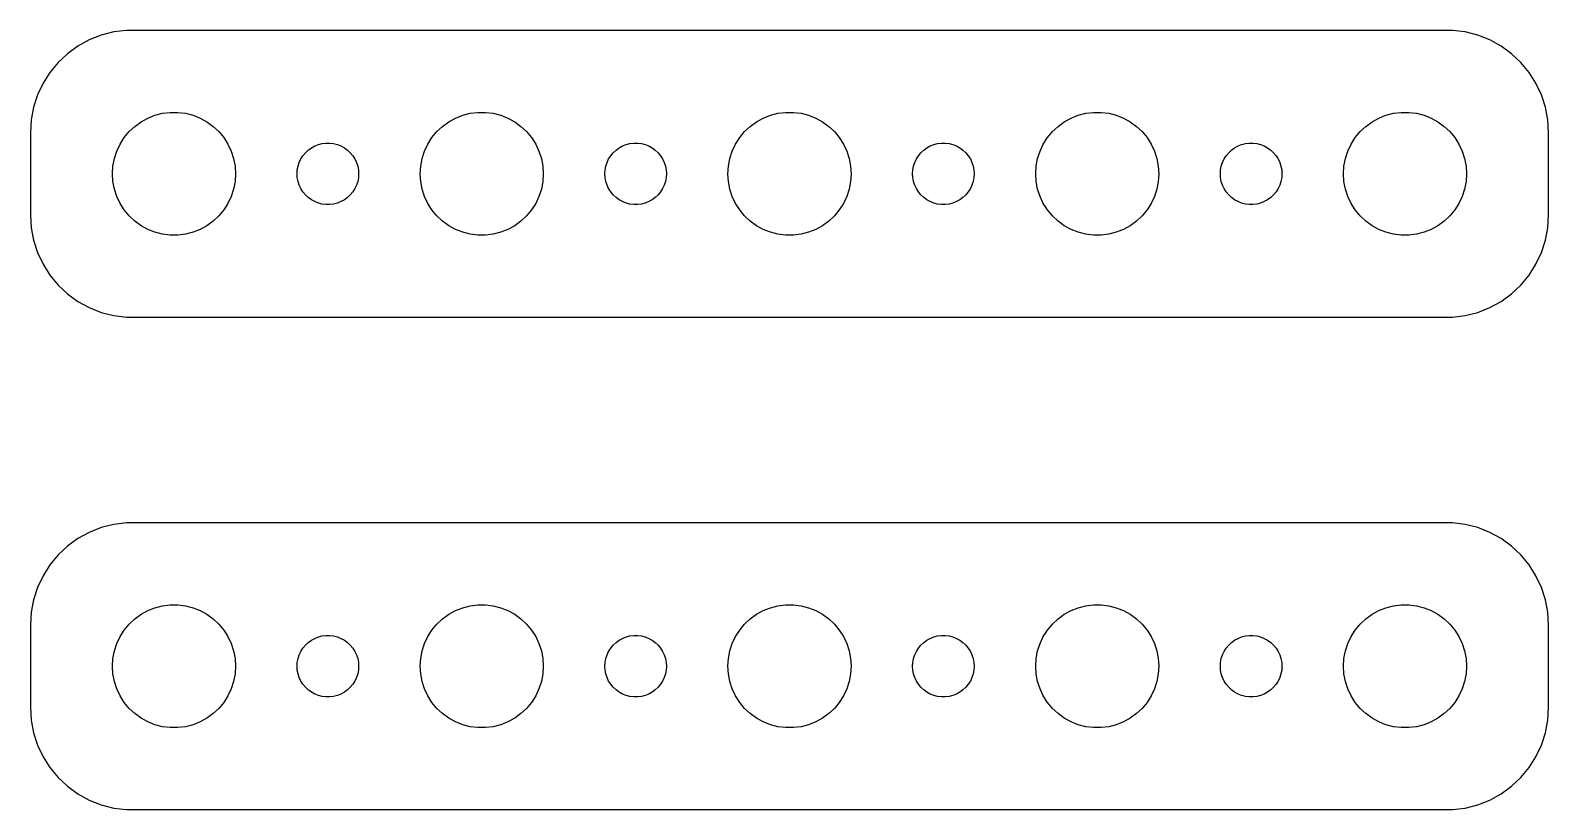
# Model space of a CAD drawing. Header units: metres. Extents: x -37 to 37, y 113 to 223.
# Drawn here: x -37 to 37, y 113 to 151 of the extents above; entities that cross this region are included whole.
import ezdxf

# ---------------------------------------------------------------- set-up
doc = ezdxf.new("R2010")
doc.units = ezdxf.units.M

msp = doc.modelspace()

# ---------------------------------------------------------------- linework, layer by layer
for p, q in [((-32.3139, 150.99), (-32.9369, 150.911)), ((32.3139, 150.99), (-32.3139, 150.99)), ((32.9369, 150.911), (32.3139, 150.99)), ((-34.6791, 150.222), (-35.1871, 149.853)), ((-34.1289, 150.524), (-34.6791, 150.222)), ((-33.5451, 150.755), (-34.1289, 150.524)), ((-32.9369, 150.911), (-33.5451, 150.755)), ((33.5451, 150.755), (32.9369, 150.911)), ((34.1289, 150.524), (33.5451, 150.755)), ((34.6791, 150.222), (34.1289, 150.524)), ((35.1871, 149.853), (34.6791, 150.222)), ((-35.1871, 149.853), (-35.6448, 149.423)), ((35.6448, 149.423), (35.1871, 149.853)), ((-36.0451, 148.939), (-36.3815, 148.409)), ((-35.6448, 149.423), (-36.0451, 148.939)), ((36.0451, 148.939), (35.6448, 149.423)), ((36.3815, 148.409), (36.0451, 148.939)), ((-36.3815, 148.409), (-36.6489, 147.841)), ((36.6489, 147.841), (36.3815, 148.409)), ((-36.6489, 147.841), (-36.8429, 147.243)), ((36.8429, 147.243), (36.6489, 147.841)), ((-36.9606, 146.627), (-37, 146)), ((-36.8429, 147.243), (-36.9606, 146.627)), ((-31.9123, 146.312), (-31.6075, 146.533)), ((-31.6075, 146.533), (-31.2773, 146.714)), ((-31.2773, 146.714), (-30.927, 146.853)), ((-30.927, 146.853), (-30.5621, 146.947)), ((-30.5621, 146.947), (-30.1884, 146.994)), ((-30.1884, 146.994), (-29.8116, 146.994)), ((-29.8116, 146.994), (-29.4379, 146.947)), ((-29.4379, 146.947), (-29.0729, 146.853)), ((-29.0729, 146.853), (-28.7227, 146.714)), ((-28.7227, 146.714), (-28.3925, 146.533)), ((-28.3925, 146.533), (-28.0877, 146.312)), ((-16.9123, 146.312), (-16.6075, 146.533)), ((-16.6075, 146.533), (-16.2773, 146.714)), ((-16.2773, 146.714), (-15.927, 146.853)), ((-15.927, 146.853), (-15.5621, 146.947)), ((-15.5621, 146.947), (-15.1884, 146.994)), ((-15.1884, 146.994), (-14.8116, 146.994)), ((-14.8116, 146.994), (-14.4379, 146.947)), ((-14.4379, 146.947), (-14.0729, 146.853)), ((-14.0729, 146.853), (-13.7227, 146.714)), ((-13.7227, 146.714), (-13.3925, 146.533)), ((-13.3925, 146.533), (-13.0877, 146.312)), ((-1.91226, 146.312), (-1.60747, 146.533)), ((-1.60747, 146.533), (-1.27733, 146.714)), ((-1.27733, 146.714), (-0.92705, 146.853)), ((-0.92705, 146.853), (-0.56213, 146.947)), ((-0.56213, 146.947), (-0.18837, 146.994)), ((-0.18837, 146.994), (0.18837, 146.994)), ((0.18837, 146.994), (0.56213, 146.947)), ((0.56213, 146.947), (0.92705, 146.853)), ((0.92705, 146.853), (1.27733, 146.714)), ((1.27733, 146.714), (1.60747, 146.533)), ((1.60747, 146.533), (1.91226, 146.312)), ((13.0877, 146.312), (13.3925, 146.533)), ((13.3925, 146.533), (13.7227, 146.714)), ((13.7227, 146.714), (14.0729, 146.853)), ((14.0729, 146.853), (14.4379, 146.947)), ((14.4379, 146.947), (14.8116, 146.994)), ((14.8116, 146.994), (15.1884, 146.994)), ((15.1884, 146.994), (15.5621, 146.947)), ((15.5621, 146.947), (15.927, 146.853)), ((15.927, 146.853), (16.2773, 146.714)), ((16.2773, 146.714), (16.6075, 146.533)), ((16.6075, 146.533), (16.9123, 146.312)), ((28.0877, 146.312), (28.3925, 146.533)), ((28.3925, 146.533), (28.7227, 146.714)), ((28.7227, 146.714), (29.0729, 146.853)), ((29.0729, 146.853), (29.4379, 146.947)), ((29.4379, 146.947), (29.8116, 146.994)), ((29.8116, 146.994), (30.1884, 146.994)), ((30.1884, 146.994), (30.5621, 146.947)), ((30.5621, 146.947), (30.927, 146.853)), ((30.927, 146.853), (31.2773, 146.714)), ((31.2773, 146.714), (31.6075, 146.533)), ((31.6075, 146.533), (31.9123, 146.312)), ((36.9606, 146.627), (36.8429, 147.243)), ((37, 146), (36.9606, 146.627)), ((-37, 146), (-37, 142)), ((-32.427, 145.763), (-32.1869, 146.054)), ((-32.1869, 146.054), (-31.9123, 146.312)), ((-28.0877, 146.312), (-27.8131, 146.054)), ((-27.8131, 146.054), (-27.5729, 145.763)), ((-17.427, 145.763), (-17.1869, 146.054)), ((-17.1869, 146.054), (-16.9123, 146.312)), ((-13.0877, 146.312), (-12.8131, 146.054)), ((-12.8131, 146.054), (-12.5729, 145.763)), ((-2.42705, 145.763), (-2.1869, 146.054)), ((-2.1869, 146.054), (-1.91226, 146.312)), ((1.91226, 146.312), (2.1869, 146.054)), ((2.1869, 146.054), (2.42705, 145.763)), ((12.5729, 145.763), (12.8131, 146.054)), ((12.8131, 146.054), (13.0877, 146.312)), ((16.9123, 146.312), (17.1869, 146.054)), ((17.1869, 146.054), (17.427, 145.763)), ((27.5729, 145.763), (27.8131, 146.054)), ((27.8131, 146.054), (28.0877, 146.312)), ((31.9123, 146.312), (32.1869, 146.054)), ((32.1869, 146.054), (32.427, 145.763)), ((37, 142), (37, 146)), ((-32.9057, 144.746), (-32.7893, 145.104)), ((-32.7893, 145.104), (-32.6289, 145.445)), ((-32.6289, 145.445), (-32.427, 145.763)), ((-27.5729, 145.763), (-27.3711, 145.445)), ((-27.3711, 145.445), (-27.2107, 145.104)), ((-27.2107, 145.104), (-27.0942, 144.746)), ((-23.5934, 145.027), (-23.4561, 145.156)), ((-23.4561, 145.156), (-23.3037, 145.266)), ((-23.3037, 145.266), (-23.1387, 145.357)), ((-23.1387, 145.357), (-22.9635, 145.427)), ((-22.9635, 145.427), (-22.7811, 145.473)), ((-22.7811, 145.473), (-22.5942, 145.497)), ((-22.5942, 145.497), (-22.4058, 145.497)), ((-22.4058, 145.497), (-22.2189, 145.473)), ((-22.2189, 145.473), (-22.0365, 145.427)), ((-22.0365, 145.427), (-21.8613, 145.357)), ((-21.8613, 145.357), (-21.6963, 145.266)), ((-21.6963, 145.266), (-21.5439, 145.156)), ((-21.5439, 145.156), (-21.4065, 145.027)), ((-17.9057, 144.746), (-17.7893, 145.104)), ((-17.7893, 145.104), (-17.6289, 145.445)), ((-17.6289, 145.445), (-17.427, 145.763)), ((-12.5729, 145.763), (-12.3711, 145.445)), ((-12.3711, 145.445), (-12.2107, 145.104)), ((-12.2107, 145.104), (-12.0942, 144.746)), ((-8.59344, 145.027), (-8.45613, 145.156)), ((-8.45613, 145.156), (-8.30373, 145.266)), ((-8.30373, 145.266), (-8.13866, 145.357)), ((-8.13866, 145.357), (-7.96352, 145.427)), ((-7.96352, 145.427), (-7.78107, 145.473)), ((-7.78107, 145.473), (-7.59418, 145.497)), ((-7.59418, 145.497), (-7.40581, 145.497)), ((-7.40581, 145.497), (-7.21892, 145.473)), ((-7.21892, 145.473), (-7.03647, 145.427)), ((-7.03647, 145.427), (-6.86133, 145.357)), ((-6.86133, 145.357), (-6.69626, 145.266)), ((-6.69626, 145.266), (-6.54385, 145.156)), ((-6.54385, 145.156), (-6.40654, 145.027)), ((-2.90575, 144.746), (-2.78932, 145.104)), ((-2.78932, 145.104), (-2.62891, 145.445)), ((-2.62891, 145.445), (-2.42705, 145.763)), ((2.42705, 145.763), (2.62891, 145.445)), ((2.62891, 145.445), (2.78932, 145.104)), ((2.78932, 145.104), (2.90575, 144.746)), ((6.40654, 145.027), (6.54385, 145.156)), ((6.54385, 145.156), (6.69626, 145.266)), ((6.69626, 145.266), (6.86133, 145.357)), ((6.86133, 145.357), (7.03647, 145.427)), ((7.03647, 145.427), (7.21892, 145.473)), ((7.21892, 145.473), (7.40581, 145.497)), ((7.40581, 145.497), (7.59418, 145.497)), ((7.59418, 145.497), (7.78107, 145.473)), ((7.78107, 145.473), (7.96352, 145.427)), ((7.96352, 145.427), (8.13866, 145.357)), ((8.13866, 145.357), (8.30373, 145.266)), ((8.30373, 145.266), (8.45613, 145.156)), ((8.45613, 145.156), (8.59344, 145.027)), ((12.0942, 144.746), (12.2107, 145.104)), ((12.2107, 145.104), (12.3711, 145.445)), ((12.3711, 145.445), (12.5729, 145.763)), ((17.427, 145.763), (17.6289, 145.445)), ((17.6289, 145.445), (17.7893, 145.104)), ((17.7893, 145.104), (17.9057, 144.746)), ((21.4065, 145.027), (21.5439, 145.156)), ((21.5439, 145.156), (21.6963, 145.266)), ((21.6963, 145.266), (21.8613, 145.357)), ((21.8613, 145.357), (22.0365, 145.427)), ((22.0365, 145.427), (22.2189, 145.473)), ((22.2189, 145.473), (22.4058, 145.497)), ((22.4058, 145.497), (22.5942, 145.497)), ((22.5942, 145.497), (22.7811, 145.473)), ((22.7811, 145.473), (22.9635, 145.427)), ((22.9635, 145.427), (23.1387, 145.357)), ((23.1387, 145.357), (23.3037, 145.266)), ((23.3037, 145.266), (23.4561, 145.156)), ((23.4561, 145.156), (23.5934, 145.027)), ((27.0942, 144.746), (27.2107, 145.104)), ((27.2107, 145.104), (27.3711, 145.445)), ((27.3711, 145.445), (27.5729, 145.763)), ((32.427, 145.763), (32.6289, 145.445)), ((32.6289, 145.445), (32.7893, 145.104)), ((32.7893, 145.104), (32.9057, 144.746)), ((-33, 144), (-32.9763, 144.376)), ((-32.9763, 144.376), (-32.9057, 144.746)), ((-27.0942, 144.746), (-27.0237, 144.376)), ((-27.0237, 144.376), (-27, 144)), ((-23.9882, 144.188), (-23.9529, 144.373)), ((-23.9529, 144.373), (-23.8947, 144.552)), ((-23.8947, 144.552), (-23.8145, 144.723)), ((-23.8145, 144.723), (-23.7135, 144.882)), ((-23.7135, 144.882), (-23.5934, 145.027)), ((-21.4065, 145.027), (-21.2865, 144.882)), ((-21.2865, 144.882), (-21.1855, 144.723)), ((-21.1855, 144.723), (-21.1053, 144.552)), ((-21.1053, 144.552), (-21.0471, 144.373)), ((-21.0471, 144.373), (-21.0118, 144.188)), ((-18, 144), (-17.9763, 144.376)), ((-17.9763, 144.376), (-17.9057, 144.746)), ((-12.0942, 144.746), (-12.0237, 144.376)), ((-12.0237, 144.376), (-12, 144)), ((-8.98816, 144.188), (-8.95287, 144.373)), ((-8.95287, 144.373), (-8.89465, 144.552)), ((-8.89465, 144.552), (-8.81445, 144.723)), ((-8.81445, 144.723), (-8.71352, 144.882)), ((-8.71352, 144.882), (-8.59344, 145.027)), ((-6.40654, 145.027), (-6.28647, 144.882)), ((-6.28647, 144.882), (-6.18553, 144.723)), ((-6.18553, 144.723), (-6.10533, 144.552)), ((-6.10533, 144.552), (-6.04712, 144.373)), ((-6.04712, 144.373), (-6.01183, 144.188)), ((-3, 144), (-2.97633, 144.376)), ((-2.97633, 144.376), (-2.90575, 144.746)), ((2.90575, 144.746), (2.97633, 144.376)), ((2.97633, 144.376), (3, 144)), ((6.01183, 144.188), (6.04712, 144.373)), ((6.04712, 144.373), (6.10533, 144.552)), ((6.10533, 144.552), (6.18553, 144.723)), ((6.18553, 144.723), (6.28647, 144.882)), ((6.28647, 144.882), (6.40654, 145.027)), ((8.59344, 145.027), (8.71352, 144.882)), ((8.71352, 144.882), (8.81445, 144.723)), ((8.81445, 144.723), (8.89465, 144.552)), ((8.89465, 144.552), (8.95287, 144.373)), ((8.95287, 144.373), (8.98816, 144.188)), ((12, 144), (12.0237, 144.376)), ((12.0237, 144.376), (12.0942, 144.746)), ((17.9057, 144.746), (17.9763, 144.376)), ((17.9763, 144.376), (18, 144)), ((21.0118, 144.188), (21.0471, 144.373)), ((21.0471, 144.373), (21.1053, 144.552)), ((21.1053, 144.552), (21.1855, 144.723)), ((21.1855, 144.723), (21.2865, 144.882)), ((21.2865, 144.882), (21.4065, 145.027)), ((23.5934, 145.027), (23.7135, 144.882)), ((23.7135, 144.882), (23.8145, 144.723)), ((23.8145, 144.723), (23.8947, 144.552)), ((23.8947, 144.552), (23.9529, 144.373)), ((23.9529, 144.373), (23.9882, 144.188)), ((27, 144), (27.0237, 144.376)), ((27.0237, 144.376), (27.0942, 144.746)), ((32.9057, 144.746), (32.9763, 144.376)), ((32.9763, 144.376), (33, 144)), ((-32.9763, 143.624), (-33, 144)), ((-32.9057, 143.254), (-32.9763, 143.624)), ((-27.0237, 143.624), (-27.0942, 143.254)), ((-27, 144), (-27.0237, 143.624)), ((-24, 144), (-23.9882, 144.188)), ((-23.9882, 143.812), (-24, 144)), ((-23.9529, 143.627), (-23.9882, 143.812)), ((-23.8947, 143.448), (-23.9529, 143.627)), ((-21.0471, 143.627), (-21.1053, 143.448)), ((-21.0118, 143.812), (-21.0471, 143.627)), ((-21.0118, 144.188), (-21, 144)), ((-21, 144), (-21.0118, 143.812)), ((-17.9763, 143.624), (-18, 144)), ((-17.9057, 143.254), (-17.9763, 143.624)), ((-12.0237, 143.624), (-12.0942, 143.254)), ((-12, 144), (-12.0237, 143.624)), ((-9, 144), (-8.98816, 144.188)), ((-8.98816, 143.812), (-9, 144)), ((-8.95287, 143.627), (-8.98816, 143.812)), ((-8.89465, 143.448), (-8.95287, 143.627)), ((-6.04712, 143.627), (-6.10533, 143.448)), ((-6.01183, 143.812), (-6.04712, 143.627)), ((-6.01183, 144.188), (-6, 144)), ((-6, 144), (-6.01183, 143.812)), ((-2.97633, 143.624), (-3, 144)), ((-2.90575, 143.254), (-2.97633, 143.624)), ((2.97633, 143.624), (2.90575, 143.254)), ((3, 144), (2.97633, 143.624)), ((6, 144), (6.01183, 144.188)), ((6.01183, 143.812), (6, 144)), ((6.04712, 143.627), (6.01183, 143.812)), ((6.10533, 143.448), (6.04712, 143.627)), ((8.95287, 143.627), (8.89465, 143.448)), ((8.98816, 143.812), (8.95287, 143.627)), ((8.98816, 144.188), (9, 144)), ((9, 144), (8.98816, 143.812)), ((12.0237, 143.624), (12, 144)), ((12.0942, 143.254), (12.0237, 143.624)), ((17.9763, 143.624), (17.9057, 143.254)), ((18, 144), (17.9763, 143.624)), ((21, 144), (21.0118, 144.188)), ((21.0118, 143.812), (21, 144)), ((21.0471, 143.627), (21.0118, 143.812)), ((21.1053, 143.448), (21.0471, 143.627)), ((23.9529, 143.627), (23.8947, 143.448)), ((23.9882, 143.812), (23.9529, 143.627)), ((23.9882, 144.188), (24, 144)), ((24, 144), (23.9882, 143.812)), ((27.0237, 143.624), (27, 144)), ((27.0942, 143.254), (27.0237, 143.624)), ((32.9763, 143.624), (32.9057, 143.254)), ((33, 144), (32.9763, 143.624)), ((-32.7893, 142.896), (-32.9057, 143.254)), ((-32.6289, 142.555), (-32.7893, 142.896)), ((-27.2107, 142.896), (-27.3711, 142.555)), ((-27.0942, 143.254), (-27.2107, 142.896)), ((-23.8145, 143.277), (-23.8947, 143.448)), ((-23.7135, 143.118), (-23.8145, 143.277)), ((-23.5934, 142.973), (-23.7135, 143.118)), ((-23.4561, 142.844), (-23.5934, 142.973)), ((-23.3037, 142.734), (-23.4561, 142.844)), ((-21.5439, 142.844), (-21.6963, 142.734)), ((-21.4065, 142.973), (-21.5439, 142.844)), ((-21.2865, 143.118), (-21.4065, 142.973)), ((-21.1855, 143.277), (-21.2865, 143.118)), ((-21.1053, 143.448), (-21.1855, 143.277)), ((-17.7893, 142.896), (-17.9057, 143.254)), ((-17.6289, 142.555), (-17.7893, 142.896)), ((-12.2107, 142.896), (-12.3711, 142.555)), ((-12.0942, 143.254), (-12.2107, 142.896)), ((-8.81445, 143.277), (-8.89465, 143.448)), ((-8.71352, 143.118), (-8.81445, 143.277)), ((-8.59344, 142.973), (-8.71352, 143.118)), ((-8.45613, 142.844), (-8.59344, 142.973)), ((-8.30373, 142.734), (-8.45613, 142.844)), ((-6.54385, 142.844), (-6.69626, 142.734)), ((-6.40654, 142.973), (-6.54385, 142.844)), ((-6.28647, 143.118), (-6.40654, 142.973)), ((-6.18553, 143.277), (-6.28647, 143.118)), ((-6.10533, 143.448), (-6.18553, 143.277)), ((-2.78932, 142.896), (-2.90575, 143.254)), ((-2.62891, 142.555), (-2.78932, 142.896)), ((2.78932, 142.896), (2.62891, 142.555)), ((2.90575, 143.254), (2.78932, 142.896)), ((6.18553, 143.277), (6.10533, 143.448)), ((6.28647, 143.118), (6.18553, 143.277)), ((6.40654, 142.973), (6.28647, 143.118)), ((6.54385, 142.844), (6.40654, 142.973)), ((6.69626, 142.734), (6.54385, 142.844)), ((8.45613, 142.844), (8.30373, 142.734)), ((8.59344, 142.973), (8.45613, 142.844)), ((8.71352, 143.118), (8.59344, 142.973)), ((8.81445, 143.277), (8.71352, 143.118)), ((8.89465, 143.448), (8.81445, 143.277)), ((12.2107, 142.896), (12.0942, 143.254)), ((12.3711, 142.555), (12.2107, 142.896)), ((17.7893, 142.896), (17.6289, 142.555)), ((17.9057, 143.254), (17.7893, 142.896)), ((21.1855, 143.277), (21.1053, 143.448)), ((21.2865, 143.118), (21.1855, 143.277)), ((21.4065, 142.973), (21.2865, 143.118)), ((21.5439, 142.844), (21.4065, 142.973)), ((21.6963, 142.734), (21.5439, 142.844)), ((23.4561, 142.844), (23.3037, 142.734)), ((23.5934, 142.973), (23.4561, 142.844)), ((23.7135, 143.118), (23.5934, 142.973)), ((23.8145, 143.277), (23.7135, 143.118)), ((23.8947, 143.448), (23.8145, 143.277)), ((27.2107, 142.896), (27.0942, 143.254)), ((27.3711, 142.555), (27.2107, 142.896)), ((32.7893, 142.896), (32.6289, 142.555)), ((32.9057, 143.254), (32.7893, 142.896)), ((-32.427, 142.237), (-32.6289, 142.555)), ((-32.1869, 141.946), (-32.427, 142.237)), ((-27.5729, 142.237), (-27.8131, 141.946)), ((-27.3711, 142.555), (-27.5729, 142.237)), ((-23.1387, 142.643), (-23.3037, 142.734)), ((-22.9635, 142.573), (-23.1387, 142.643)), ((-22.7811, 142.527), (-22.9635, 142.573)), ((-22.5942, 142.503), (-22.7811, 142.527)), ((-22.4058, 142.503), (-22.5942, 142.503)), ((-22.2189, 142.527), (-22.4058, 142.503)), ((-22.0365, 142.573), (-22.2189, 142.527)), ((-21.8613, 142.643), (-22.0365, 142.573)), ((-21.6963, 142.734), (-21.8613, 142.643)), ((-17.427, 142.237), (-17.6289, 142.555)), ((-17.1869, 141.946), (-17.427, 142.237)), ((-12.5729, 142.237), (-12.8131, 141.946)), ((-12.3711, 142.555), (-12.5729, 142.237)), ((-8.13866, 142.643), (-8.30373, 142.734)), ((-7.96352, 142.573), (-8.13866, 142.643)), ((-7.78107, 142.527), (-7.96352, 142.573)), ((-7.59418, 142.503), (-7.78107, 142.527)), ((-7.40581, 142.503), (-7.59418, 142.503)), ((-7.21892, 142.527), (-7.40581, 142.503)), ((-7.03647, 142.573), (-7.21892, 142.527)), ((-6.86133, 142.643), (-7.03647, 142.573)), ((-6.69626, 142.734), (-6.86133, 142.643)), ((-2.42705, 142.237), (-2.62891, 142.555)), ((-2.1869, 141.946), (-2.42705, 142.237)), ((2.42705, 142.237), (2.1869, 141.946)), ((2.62891, 142.555), (2.42705, 142.237)), ((6.86133, 142.643), (6.69626, 142.734)), ((7.03647, 142.573), (6.86133, 142.643)), ((7.21892, 142.527), (7.03647, 142.573)), ((7.40581, 142.503), (7.21892, 142.527)), ((7.59418, 142.503), (7.40581, 142.503)), ((7.78107, 142.527), (7.59418, 142.503)), ((7.96352, 142.573), (7.78107, 142.527)), ((8.13866, 142.643), (7.96352, 142.573)), ((8.30373, 142.734), (8.13866, 142.643)), ((12.5729, 142.237), (12.3711, 142.555)), ((12.8131, 141.946), (12.5729, 142.237)), ((17.427, 142.237), (17.1869, 141.946)), ((17.6289, 142.555), (17.427, 142.237)), ((21.8613, 142.643), (21.6963, 142.734)), ((22.0365, 142.573), (21.8613, 142.643)), ((22.2189, 142.527), (22.0365, 142.573)), ((22.4058, 142.503), (22.2189, 142.527)), ((22.5942, 142.503), (22.4058, 142.503)), ((22.7811, 142.527), (22.5942, 142.503)), ((22.9635, 142.573), (22.7811, 142.527)), ((23.1387, 142.643), (22.9635, 142.573)), ((23.3037, 142.734), (23.1387, 142.643)), ((27.5729, 142.237), (27.3711, 142.555)), ((27.8131, 141.946), (27.5729, 142.237)), ((32.427, 142.237), (32.1869, 141.946)), ((32.6289, 142.555), (32.427, 142.237)), ((-37, 142), (-36.9606, 141.373)), ((-36.9606, 141.373), (-36.8429, 140.757)), ((-31.9123, 141.688), (-32.1869, 141.946)), ((-31.6075, 141.467), (-31.9123, 141.688)), ((-31.2773, 141.286), (-31.6075, 141.467)), ((-28.3925, 141.467), (-28.7227, 141.286)), ((-28.0877, 141.688), (-28.3925, 141.467)), ((-27.8131, 141.946), (-28.0877, 141.688)), ((-16.9123, 141.688), (-17.1869, 141.946)), ((-16.6075, 141.467), (-16.9123, 141.688)), ((-16.2773, 141.286), (-16.6075, 141.467)), ((-13.3925, 141.467), (-13.7227, 141.286)), ((-13.0877, 141.688), (-13.3925, 141.467)), ((-12.8131, 141.946), (-13.0877, 141.688)), ((-1.91226, 141.688), (-2.1869, 141.946)), ((-1.60747, 141.467), (-1.91226, 141.688)), ((-1.27733, 141.286), (-1.60747, 141.467)), ((1.60747, 141.467), (1.27733, 141.286)), ((1.91226, 141.688), (1.60747, 141.467)), ((2.1869, 141.946), (1.91226, 141.688)), ((13.0877, 141.688), (12.8131, 141.946)), ((13.3925, 141.467), (13.0877, 141.688)), ((13.7227, 141.286), (13.3925, 141.467)), ((16.6075, 141.467), (16.2773, 141.286)), ((16.9123, 141.688), (16.6075, 141.467)), ((17.1869, 141.946), (16.9123, 141.688)), ((28.0877, 141.688), (27.8131, 141.946)), ((28.3925, 141.467), (28.0877, 141.688)), ((28.7227, 141.286), (28.3925, 141.467)), ((31.6075, 141.467), (31.2773, 141.286)), ((31.9123, 141.688), (31.6075, 141.467)), ((32.1869, 141.946), (31.9123, 141.688)), ((36.8429, 140.757), (36.9606, 141.373)), ((36.9606, 141.373), (37, 142)), ((-36.8429, 140.757), (-36.6489, 140.159)), ((-30.927, 141.147), (-31.2773, 141.286)), ((-30.5621, 141.053), (-30.927, 141.147)), ((-30.1884, 141.006), (-30.5621, 141.053)), ((-29.8116, 141.006), (-30.1884, 141.006)), ((-29.4379, 141.053), (-29.8116, 141.006)), ((-29.0729, 141.147), (-29.4379, 141.053)), ((-28.7227, 141.286), (-29.0729, 141.147)), ((-15.927, 141.147), (-16.2773, 141.286)), ((-15.5621, 141.053), (-15.927, 141.147)), ((-15.1884, 141.006), (-15.5621, 141.053)), ((-14.8116, 141.006), (-15.1884, 141.006)), ((-14.4379, 141.053), (-14.8116, 141.006)), ((-14.0729, 141.147), (-14.4379, 141.053)), ((-13.7227, 141.286), (-14.0729, 141.147)), ((-0.92705, 141.147), (-1.27733, 141.286)), ((-0.56213, 141.053), (-0.92705, 141.147)), ((-0.18837, 141.006), (-0.56213, 141.053)), ((0.18837, 141.006), (-0.18837, 141.006)), ((0.56213, 141.053), (0.18837, 141.006)), ((0.92705, 141.147), (0.56213, 141.053)), ((1.27733, 141.286), (0.92705, 141.147)), ((14.0729, 141.147), (13.7227, 141.286)), ((14.4379, 141.053), (14.0729, 141.147)), ((14.8116, 141.006), (14.4379, 141.053)), ((15.1884, 141.006), (14.8116, 141.006)), ((15.5621, 141.053), (15.1884, 141.006)), ((15.927, 141.147), (15.5621, 141.053)), ((16.2773, 141.286), (15.927, 141.147)), ((29.0729, 141.147), (28.7227, 141.286)), ((29.4379, 141.053), (29.0729, 141.147)), ((29.8116, 141.006), (29.4379, 141.053)), ((30.1884, 141.006), (29.8116, 141.006)), ((30.5621, 141.053), (30.1884, 141.006)), ((30.927, 141.147), (30.5621, 141.053)), ((31.2773, 141.286), (30.927, 141.147)), ((36.6489, 140.159), (36.8429, 140.757)), ((-36.6489, 140.159), (-36.3815, 139.591)), ((36.3815, 139.591), (36.6489, 140.159)), ((-36.3815, 139.591), (-36.0451, 139.061)), ((36.0451, 139.061), (36.3815, 139.591)), ((-36.0451, 139.061), (-35.6448, 138.577)), ((-35.6448, 138.577), (-35.1871, 138.147)), ((35.1871, 138.147), (35.6448, 138.577)), ((35.6448, 138.577), (36.0451, 139.061)), ((-35.1871, 138.147), (-34.6791, 137.778)), ((-34.6791, 137.778), (-34.1289, 137.476)), ((34.1289, 137.476), (34.6791, 137.778)), ((34.6791, 137.778), (35.1871, 138.147)), ((-34.1289, 137.476), (-33.5451, 137.245)), ((-33.5451, 137.245), (-32.9369, 137.089)), ((-32.9369, 137.089), (-32.3139, 137.01)), ((-32.3139, 137.01), (32.3139, 137.01)), ((32.3139, 137.01), (32.9369, 137.089)), ((32.9369, 137.089), (33.5451, 137.245)), ((33.5451, 137.245), (34.1289, 137.476)), ((-33.5451, 126.755), (-34.1289, 126.524)), ((-32.9369, 126.911), (-33.5451, 126.755)), ((-32.3139, 126.99), (-32.9369, 126.911)), ((32.3139, 126.99), (-32.3139, 126.99)), ((32.9369, 126.911), (32.3139, 126.99)), ((33.5451, 126.755), (32.9369, 126.911)), ((34.1289, 126.524), (33.5451, 126.755)), ((-35.1871, 125.853), (-35.6448, 125.423)), ((-34.6791, 126.222), (-35.1871, 125.853)), ((-34.1289, 126.524), (-34.6791, 126.222)), ((34.6791, 126.222), (34.1289, 126.524)), ((35.1871, 125.853), (34.6791, 126.222)), ((35.6448, 125.423), (35.1871, 125.853)), ((-35.6448, 125.423), (-36.0451, 124.939)), ((36.0451, 124.939), (35.6448, 125.423)), ((-36.3815, 124.409), (-36.6489, 123.841)), ((-36.0451, 124.939), (-36.3815, 124.409)), ((36.3815, 124.409), (36.0451, 124.939)), ((36.6489, 123.841), (36.3815, 124.409)), ((-36.6489, 123.841), (-36.8429, 123.243)), ((36.8429, 123.243), (36.6489, 123.841)), ((-36.8429, 123.243), (-36.9606, 122.627)), ((-31.2773, 122.714), (-30.927, 122.853)), ((-30.927, 122.853), (-30.5621, 122.947)), ((-30.5621, 122.947), (-30.1884, 122.994)), ((-30.1884, 122.994), (-29.8116, 122.994)), ((-29.8116, 122.994), (-29.4379, 122.947)), ((-29.4379, 122.947), (-29.0729, 122.853)), ((-29.0729, 122.853), (-28.7227, 122.714)), ((-16.2773, 122.714), (-15.927, 122.853)), ((-15.927, 122.853), (-15.5621, 122.947)), ((-15.5621, 122.947), (-15.1884, 122.994)), ((-15.1884, 122.994), (-14.8116, 122.994)), ((-14.8116, 122.994), (-14.4379, 122.947)), ((-14.4379, 122.947), (-14.0729, 122.853)), ((-14.0729, 122.853), (-13.7227, 122.714)), ((-1.27733, 122.714), (-0.92705, 122.853)), ((-0.92705, 122.853), (-0.56213, 122.947)), ((-0.56213, 122.947), (-0.18837, 122.994)), ((-0.18837, 122.994), (0.18837, 122.994)), ((0.18837, 122.994), (0.56213, 122.947)), ((0.56213, 122.947), (0.92705, 122.853)), ((0.92705, 122.853), (1.27733, 122.714)), ((13.7227, 122.714), (14.0729, 122.853)), ((14.0729, 122.853), (14.4379, 122.947)), ((14.4379, 122.947), (14.8116, 122.994)), ((14.8116, 122.994), (15.1884, 122.994)), ((15.1884, 122.994), (15.5621, 122.947)), ((15.5621, 122.947), (15.927, 122.853)), ((15.927, 122.853), (16.2773, 122.714)), ((28.7227, 122.714), (29.0729, 122.853)), ((29.0729, 122.853), (29.4379, 122.947)), ((29.4379, 122.947), (29.8116, 122.994)), ((29.8116, 122.994), (30.1884, 122.994)), ((30.1884, 122.994), (30.5621, 122.947)), ((30.5621, 122.947), (30.927, 122.853)), ((30.927, 122.853), (31.2773, 122.714)), ((36.9606, 122.627), (36.8429, 123.243)), ((-36.9606, 122.627), (-37, 122)), ((-32.1869, 122.054), (-31.9123, 122.312)), ((-31.9123, 122.312), (-31.6075, 122.533)), ((-31.6075, 122.533), (-31.2773, 122.714)), ((-28.7227, 122.714), (-28.3925, 122.533)), ((-28.3925, 122.533), (-28.0877, 122.312)), ((-28.0877, 122.312), (-27.8131, 122.054)), ((-17.1869, 122.054), (-16.9123, 122.312)), ((-16.9123, 122.312), (-16.6075, 122.533)), ((-16.6075, 122.533), (-16.2773, 122.714)), ((-13.7227, 122.714), (-13.3925, 122.533)), ((-13.3925, 122.533), (-13.0877, 122.312)), ((-13.0877, 122.312), (-12.8131, 122.054)), ((-2.1869, 122.054), (-1.91226, 122.312)), ((-1.91226, 122.312), (-1.60747, 122.533)), ((-1.60747, 122.533), (-1.27733, 122.714)), ((1.27733, 122.714), (1.60747, 122.533)), ((1.60747, 122.533), (1.91226, 122.312)), ((1.91226, 122.312), (2.1869, 122.054)), ((12.8131, 122.054), (13.0877, 122.312)), ((13.0877, 122.312), (13.3925, 122.533)), ((13.3925, 122.533), (13.7227, 122.714)), ((16.2773, 122.714), (16.6075, 122.533)), ((16.6075, 122.533), (16.9123, 122.312)), ((16.9123, 122.312), (17.1869, 122.054)), ((27.8131, 122.054), (28.0877, 122.312)), ((28.0877, 122.312), (28.3925, 122.533)), ((28.3925, 122.533), (28.7227, 122.714)), ((31.2773, 122.714), (31.6075, 122.533)), ((31.6075, 122.533), (31.9123, 122.312)), ((31.9123, 122.312), (32.1869, 122.054)), ((37, 122), (36.9606, 122.627)), ((-37, 122), (-37, 118)), ((-32.7893, 121.104), (-32.6289, 121.445)), ((-32.6289, 121.445), (-32.427, 121.763)), ((-32.427, 121.763), (-32.1869, 122.054)), ((-27.8131, 122.054), (-27.5729, 121.763)), ((-27.5729, 121.763), (-27.3711, 121.445)), ((-27.3711, 121.445), (-27.2107, 121.104)), ((-23.1387, 121.357), (-22.9635, 121.427)), ((-22.9635, 121.427), (-22.7811, 121.473)), ((-22.7811, 121.473), (-22.5942, 121.497)), ((-22.5942, 121.497), (-22.4058, 121.497)), ((-22.4058, 121.497), (-22.2189, 121.473)), ((-22.2189, 121.473), (-22.0365, 121.427)), ((-22.0365, 121.427), (-21.8613, 121.357)), ((-17.7893, 121.104), (-17.6289, 121.445)), ((-17.6289, 121.445), (-17.427, 121.763)), ((-17.427, 121.763), (-17.1869, 122.054)), ((-12.8131, 122.054), (-12.5729, 121.763)), ((-12.5729, 121.763), (-12.3711, 121.445)), ((-12.3711, 121.445), (-12.2107, 121.104)), ((-8.13866, 121.357), (-7.96352, 121.427)), ((-7.96352, 121.427), (-7.78107, 121.473)), ((-7.78107, 121.473), (-7.59418, 121.497)), ((-7.59418, 121.497), (-7.40581, 121.497)), ((-7.40581, 121.497), (-7.21892, 121.473)), ((-7.21892, 121.473), (-7.03647, 121.427)), ((-7.03647, 121.427), (-6.86133, 121.357)), ((-2.78932, 121.104), (-2.62891, 121.445)), ((-2.62891, 121.445), (-2.42705, 121.763)), ((-2.42705, 121.763), (-2.1869, 122.054)), ((2.1869, 122.054), (2.42705, 121.763)), ((2.42705, 121.763), (2.62891, 121.445)), ((2.62891, 121.445), (2.78932, 121.104)), ((6.86133, 121.357), (7.03647, 121.427)), ((7.03647, 121.427), (7.21892, 121.473)), ((7.21892, 121.473), (7.40581, 121.497)), ((7.40581, 121.497), (7.59418, 121.497)), ((7.59418, 121.497), (7.78107, 121.473)), ((7.78107, 121.473), (7.96352, 121.427)), ((7.96352, 121.427), (8.13866, 121.357)), ((12.2107, 121.104), (12.3711, 121.445)), ((12.3711, 121.445), (12.5729, 121.763)), ((12.5729, 121.763), (12.8131, 122.054)), ((17.1869, 122.054), (17.427, 121.763)), ((17.427, 121.763), (17.6289, 121.445)), ((17.6289, 121.445), (17.7893, 121.104)), ((21.8613, 121.357), (22.0365, 121.427)), ((22.0365, 121.427), (22.2189, 121.473)), ((22.2189, 121.473), (22.4058, 121.497)), ((22.4058, 121.497), (22.5942, 121.497)), ((22.5942, 121.497), (22.7811, 121.473)), ((22.7811, 121.473), (22.9635, 121.427)), ((22.9635, 121.427), (23.1387, 121.357)), ((27.2107, 121.104), (27.3711, 121.445)), ((27.3711, 121.445), (27.5729, 121.763)), ((27.5729, 121.763), (27.8131, 122.054)), ((32.1869, 122.054), (32.427, 121.763)), ((32.427, 121.763), (32.6289, 121.445)), ((32.6289, 121.445), (32.7893, 121.104)), ((37, 118), (37, 122)), ((-32.9763, 120.376), (-32.9057, 120.746)), ((-32.9057, 120.746), (-32.7893, 121.104)), ((-27.2107, 121.104), (-27.0942, 120.746)), ((-27.0942, 120.746), (-27.0237, 120.376)), ((-23.8947, 120.552), (-23.8145, 120.723)), ((-23.8145, 120.723), (-23.7135, 120.882)), ((-23.7135, 120.882), (-23.5934, 121.027)), ((-23.5934, 121.027), (-23.4561, 121.156)), ((-23.4561, 121.156), (-23.3037, 121.266)), ((-23.3037, 121.266), (-23.1387, 121.357)), ((-21.8613, 121.357), (-21.6963, 121.266)), ((-21.6963, 121.266), (-21.5439, 121.156)), ((-21.5439, 121.156), (-21.4065, 121.027)), ((-21.4065, 121.027), (-21.2865, 120.882)), ((-21.2865, 120.882), (-21.1855, 120.723)), ((-21.1855, 120.723), (-21.1053, 120.552)), ((-17.9763, 120.376), (-17.9057, 120.746)), ((-17.9057, 120.746), (-17.7893, 121.104)), ((-12.2107, 121.104), (-12.0942, 120.746)), ((-12.0942, 120.746), (-12.0237, 120.376)), ((-8.89465, 120.552), (-8.81445, 120.723)), ((-8.81445, 120.723), (-8.71352, 120.882)), ((-8.71352, 120.882), (-8.59344, 121.027)), ((-8.59344, 121.027), (-8.45613, 121.156)), ((-8.45613, 121.156), (-8.30373, 121.266)), ((-8.30373, 121.266), (-8.13866, 121.357)), ((-6.86133, 121.357), (-6.69626, 121.266)), ((-6.69626, 121.266), (-6.54385, 121.156)), ((-6.54385, 121.156), (-6.40654, 121.027)), ((-6.40654, 121.027), (-6.28647, 120.882)), ((-6.28647, 120.882), (-6.18553, 120.723)), ((-6.18553, 120.723), (-6.10533, 120.552)), ((-2.97633, 120.376), (-2.90575, 120.746)), ((-2.90575, 120.746), (-2.78932, 121.104)), ((2.78932, 121.104), (2.90575, 120.746)), ((2.90575, 120.746), (2.97633, 120.376)), ((6.10533, 120.552), (6.18553, 120.723)), ((6.18553, 120.723), (6.28647, 120.882)), ((6.28647, 120.882), (6.40654, 121.027)), ((6.40654, 121.027), (6.54385, 121.156)), ((6.54385, 121.156), (6.69626, 121.266)), ((6.69626, 121.266), (6.86133, 121.357)), ((8.13866, 121.357), (8.30373, 121.266)), ((8.30373, 121.266), (8.45613, 121.156)), ((8.45613, 121.156), (8.59344, 121.027)), ((8.59344, 121.027), (8.71352, 120.882)), ((8.71352, 120.882), (8.81445, 120.723)), ((8.81445, 120.723), (8.89465, 120.552)), ((12.0237, 120.376), (12.0942, 120.746)), ((12.0942, 120.746), (12.2107, 121.104)), ((17.7893, 121.104), (17.9057, 120.746)), ((17.9057, 120.746), (17.9763, 120.376)), ((21.1053, 120.552), (21.1855, 120.723)), ((21.1855, 120.723), (21.2865, 120.882)), ((21.2865, 120.882), (21.4065, 121.027)), ((21.4065, 121.027), (21.5439, 121.156)), ((21.5439, 121.156), (21.6963, 121.266)), ((21.6963, 121.266), (21.8613, 121.357)), ((23.1387, 121.357), (23.3037, 121.266)), ((23.3037, 121.266), (23.4561, 121.156)), ((23.4561, 121.156), (23.5934, 121.027)), ((23.5934, 121.027), (23.7135, 120.882)), ((23.7135, 120.882), (23.8145, 120.723)), ((23.8145, 120.723), (23.8947, 120.552)), ((27.0237, 120.376), (27.0942, 120.746)), ((27.0942, 120.746), (27.2107, 121.104)), ((32.7893, 121.104), (32.9057, 120.746)), ((32.9057, 120.746), (32.9763, 120.376)), ((-33, 120), (-32.9763, 120.376)), ((-32.9763, 119.624), (-33, 120)), ((-27.0237, 120.376), (-27, 120)), ((-27, 120), (-27.0237, 119.624)), ((-24, 120), (-23.9882, 120.188)), ((-23.9882, 119.812), (-24, 120)), ((-23.9882, 120.188), (-23.9529, 120.373)), ((-23.9529, 120.373), (-23.8947, 120.552)), ((-21.1053, 120.552), (-21.0471, 120.373)), ((-21.0471, 120.373), (-21.0118, 120.188)), ((-21.0118, 120.188), (-21, 120)), ((-21, 120), (-21.0118, 119.812)), ((-18, 120), (-17.9763, 120.376)), ((-17.9763, 119.624), (-18, 120)), ((-12.0237, 120.376), (-12, 120)), ((-12, 120), (-12.0237, 119.624)), ((-9, 120), (-8.98816, 120.188)), ((-8.98816, 119.812), (-9, 120)), ((-8.98816, 120.188), (-8.95287, 120.373)), ((-8.95287, 120.373), (-8.89465, 120.552)), ((-6.10533, 120.552), (-6.04712, 120.373)), ((-6.04712, 120.373), (-6.01183, 120.188)), ((-6.01183, 120.188), (-6, 120)), ((-6, 120), (-6.01183, 119.812)), ((-3, 120), (-2.97633, 120.376)), ((-2.97633, 119.624), (-3, 120)), ((2.97633, 120.376), (3, 120)), ((3, 120), (2.97633, 119.624)), ((6, 120), (6.01183, 120.188)), ((6.01183, 119.812), (6, 120)), ((6.01183, 120.188), (6.04712, 120.373)), ((6.04712, 120.373), (6.10533, 120.552)), ((8.89465, 120.552), (8.95287, 120.373)), ((8.95287, 120.373), (8.98816, 120.188)), ((8.98816, 120.188), (9, 120)), ((9, 120), (8.98816, 119.812)), ((12, 120), (12.0237, 120.376)), ((12.0237, 119.624), (12, 120)), ((17.9763, 120.376), (18, 120)), ((18, 120), (17.9763, 119.624)), ((21, 120), (21.0118, 120.188)), ((21.0118, 119.812), (21, 120)), ((21.0118, 120.188), (21.0471, 120.373)), ((21.0471, 120.373), (21.1053, 120.552)), ((23.8947, 120.552), (23.9529, 120.373)), ((23.9529, 120.373), (23.9882, 120.188)), ((23.9882, 120.188), (24, 120)), ((24, 120), (23.9882, 119.812)), ((27, 120), (27.0237, 120.376)), ((27.0237, 119.624), (27, 120)), ((32.9763, 120.376), (33, 120)), ((33, 120), (32.9763, 119.624)), ((-32.9057, 119.254), (-32.9763, 119.624)), ((-32.7893, 118.896), (-32.9057, 119.254)), ((-27.0942, 119.254), (-27.2107, 118.896)), ((-27.0237, 119.624), (-27.0942, 119.254)), ((-23.9529, 119.627), (-23.9882, 119.812)), ((-23.8947, 119.448), (-23.9529, 119.627)), ((-23.8145, 119.277), (-23.8947, 119.448)), ((-23.7135, 119.118), (-23.8145, 119.277)), ((-21.1855, 119.277), (-21.2865, 119.118)), ((-21.1053, 119.448), (-21.1855, 119.277)), ((-21.0471, 119.627), (-21.1053, 119.448)), ((-21.0118, 119.812), (-21.0471, 119.627)), ((-17.9057, 119.254), (-17.9763, 119.624)), ((-17.7893, 118.896), (-17.9057, 119.254)), ((-12.0942, 119.254), (-12.2107, 118.896)), ((-12.0237, 119.624), (-12.0942, 119.254)), ((-8.95287, 119.627), (-8.98816, 119.812)), ((-8.89465, 119.448), (-8.95287, 119.627)), ((-8.81445, 119.277), (-8.89465, 119.448)), ((-8.71352, 119.118), (-8.81445, 119.277)), ((-6.18553, 119.277), (-6.28647, 119.118)), ((-6.10533, 119.448), (-6.18553, 119.277)), ((-6.04712, 119.627), (-6.10533, 119.448)), ((-6.01183, 119.812), (-6.04712, 119.627)), ((-2.90575, 119.254), (-2.97633, 119.624)), ((-2.78932, 118.896), (-2.90575, 119.254)), ((2.90575, 119.254), (2.78932, 118.896)), ((2.97633, 119.624), (2.90575, 119.254)), ((6.04712, 119.627), (6.01183, 119.812)), ((6.10533, 119.448), (6.04712, 119.627)), ((6.18553, 119.277), (6.10533, 119.448)), ((6.28647, 119.118), (6.18553, 119.277)), ((8.81445, 119.277), (8.71352, 119.118)), ((8.89465, 119.448), (8.81445, 119.277)), ((8.95287, 119.627), (8.89465, 119.448)), ((8.98816, 119.812), (8.95287, 119.627)), ((12.0942, 119.254), (12.0237, 119.624)), ((12.2107, 118.896), (12.0942, 119.254)), ((17.9057, 119.254), (17.7893, 118.896)), ((17.9763, 119.624), (17.9057, 119.254)), ((21.0471, 119.627), (21.0118, 119.812)), ((21.1053, 119.448), (21.0471, 119.627)), ((21.1855, 119.277), (21.1053, 119.448)), ((21.2865, 119.118), (21.1855, 119.277)), ((23.8145, 119.277), (23.7135, 119.118)), ((23.8947, 119.448), (23.8145, 119.277)), ((23.9529, 119.627), (23.8947, 119.448)), ((23.9882, 119.812), (23.9529, 119.627)), ((27.0942, 119.254), (27.0237, 119.624)), ((27.2107, 118.896), (27.0942, 119.254)), ((32.9057, 119.254), (32.7893, 118.896)), ((32.9763, 119.624), (32.9057, 119.254)), ((-32.6289, 118.555), (-32.7893, 118.896)), ((-32.427, 118.237), (-32.6289, 118.555)), ((-27.3711, 118.555), (-27.5729, 118.237)), ((-27.2107, 118.896), (-27.3711, 118.555)), ((-23.5934, 118.973), (-23.7135, 119.118)), ((-23.4561, 118.844), (-23.5934, 118.973)), ((-23.3037, 118.734), (-23.4561, 118.844)), ((-23.1387, 118.643), (-23.3037, 118.734)), ((-22.9635, 118.573), (-23.1387, 118.643)), ((-22.7811, 118.527), (-22.9635, 118.573)), ((-22.5942, 118.503), (-22.7811, 118.527)), ((-22.4058, 118.503), (-22.5942, 118.503)), ((-22.2189, 118.527), (-22.4058, 118.503)), ((-22.0365, 118.573), (-22.2189, 118.527)), ((-21.8613, 118.643), (-22.0365, 118.573)), ((-21.6963, 118.734), (-21.8613, 118.643)), ((-21.5439, 118.844), (-21.6963, 118.734)), ((-21.4065, 118.973), (-21.5439, 118.844)), ((-21.2865, 119.118), (-21.4065, 118.973)), ((-17.6289, 118.555), (-17.7893, 118.896)), ((-17.427, 118.237), (-17.6289, 118.555)), ((-12.3711, 118.555), (-12.5729, 118.237)), ((-12.2107, 118.896), (-12.3711, 118.555)), ((-8.59344, 118.973), (-8.71352, 119.118)), ((-8.45613, 118.844), (-8.59344, 118.973)), ((-8.30373, 118.734), (-8.45613, 118.844)), ((-8.13866, 118.643), (-8.30373, 118.734)), ((-7.96352, 118.573), (-8.13866, 118.643)), ((-7.78107, 118.527), (-7.96352, 118.573)), ((-7.59418, 118.503), (-7.78107, 118.527)), ((-7.40581, 118.503), (-7.59418, 118.503)), ((-7.21892, 118.527), (-7.40581, 118.503)), ((-7.03647, 118.573), (-7.21892, 118.527)), ((-6.86133, 118.643), (-7.03647, 118.573)), ((-6.69626, 118.734), (-6.86133, 118.643)), ((-6.54385, 118.844), (-6.69626, 118.734)), ((-6.40654, 118.973), (-6.54385, 118.844)), ((-6.28647, 119.118), (-6.40654, 118.973)), ((-2.62891, 118.555), (-2.78932, 118.896)), ((-2.42705, 118.237), (-2.62891, 118.555)), ((2.62891, 118.555), (2.42705, 118.237)), ((2.78932, 118.896), (2.62891, 118.555)), ((6.40654, 118.973), (6.28647, 119.118)), ((6.54385, 118.844), (6.40654, 118.973)), ((6.69626, 118.734), (6.54385, 118.844)), ((6.86133, 118.643), (6.69626, 118.734)), ((7.03647, 118.573), (6.86133, 118.643)), ((7.21892, 118.527), (7.03647, 118.573)), ((7.40581, 118.503), (7.21892, 118.527)), ((7.59418, 118.503), (7.40581, 118.503)), ((7.78107, 118.527), (7.59418, 118.503)), ((7.96352, 118.573), (7.78107, 118.527)), ((8.13866, 118.643), (7.96352, 118.573)), ((8.30373, 118.734), (8.13866, 118.643)), ((8.45613, 118.844), (8.30373, 118.734)), ((8.59344, 118.973), (8.45613, 118.844)), ((8.71352, 119.118), (8.59344, 118.973)), ((12.3711, 118.555), (12.2107, 118.896)), ((12.5729, 118.237), (12.3711, 118.555)), ((17.6289, 118.555), (17.427, 118.237)), ((17.7893, 118.896), (17.6289, 118.555)), ((21.4065, 118.973), (21.2865, 119.118)), ((21.5439, 118.844), (21.4065, 118.973)), ((21.6963, 118.734), (21.5439, 118.844)), ((21.8613, 118.643), (21.6963, 118.734)), ((22.0365, 118.573), (21.8613, 118.643)), ((22.2189, 118.527), (22.0365, 118.573)), ((22.4058, 118.503), (22.2189, 118.527)), ((22.5942, 118.503), (22.4058, 118.503)), ((22.7811, 118.527), (22.5942, 118.503)), ((22.9635, 118.573), (22.7811, 118.527)), ((23.1387, 118.643), (22.9635, 118.573)), ((23.3037, 118.734), (23.1387, 118.643)), ((23.4561, 118.844), (23.3037, 118.734)), ((23.5934, 118.973), (23.4561, 118.844)), ((23.7135, 119.118), (23.5934, 118.973)), ((27.3711, 118.555), (27.2107, 118.896)), ((27.5729, 118.237), (27.3711, 118.555)), ((32.6289, 118.555), (32.427, 118.237)), ((32.7893, 118.896), (32.6289, 118.555)), ((-37, 118), (-36.9606, 117.373)), ((-32.1869, 117.946), (-32.427, 118.237)), ((-31.9123, 117.688), (-32.1869, 117.946)), ((-31.6075, 117.467), (-31.9123, 117.688)), ((-28.0877, 117.688), (-28.3925, 117.467)), ((-27.8131, 117.946), (-28.0877, 117.688)), ((-27.5729, 118.237), (-27.8131, 117.946)), ((-17.1869, 117.946), (-17.427, 118.237)), ((-16.9123, 117.688), (-17.1869, 117.946)), ((-16.6075, 117.467), (-16.9123, 117.688)), ((-13.0877, 117.688), (-13.3925, 117.467)), ((-12.8131, 117.946), (-13.0877, 117.688)), ((-12.5729, 118.237), (-12.8131, 117.946)), ((-2.1869, 117.946), (-2.42705, 118.237)), ((-1.91226, 117.688), (-2.1869, 117.946)), ((-1.60747, 117.467), (-1.91226, 117.688)), ((1.91226, 117.688), (1.60747, 117.467)), ((2.1869, 117.946), (1.91226, 117.688)), ((2.42705, 118.237), (2.1869, 117.946)), ((12.8131, 117.946), (12.5729, 118.237)), ((13.0877, 117.688), (12.8131, 117.946)), ((13.3925, 117.467), (13.0877, 117.688)), ((16.9123, 117.688), (16.6075, 117.467)), ((17.1869, 117.946), (16.9123, 117.688)), ((17.427, 118.237), (17.1869, 117.946)), ((27.8131, 117.946), (27.5729, 118.237)), ((28.0877, 117.688), (27.8131, 117.946)), ((28.3925, 117.467), (28.0877, 117.688)), ((31.9123, 117.688), (31.6075, 117.467)), ((32.1869, 117.946), (31.9123, 117.688)), ((32.427, 118.237), (32.1869, 117.946)), ((36.9606, 117.373), (37, 118)), ((-36.9606, 117.373), (-36.8429, 116.757)), ((-31.2773, 117.286), (-31.6075, 117.467)), ((-30.927, 117.147), (-31.2773, 117.286)), ((-30.5621, 117.053), (-30.927, 117.147)), ((-30.1884, 117.006), (-30.5621, 117.053)), ((-29.8116, 117.006), (-30.1884, 117.006)), ((-29.4379, 117.053), (-29.8116, 117.006)), ((-29.0729, 117.147), (-29.4379, 117.053)), ((-28.7227, 117.286), (-29.0729, 117.147)), ((-28.3925, 117.467), (-28.7227, 117.286)), ((-16.2773, 117.286), (-16.6075, 117.467)), ((-15.927, 117.147), (-16.2773, 117.286)), ((-15.5621, 117.053), (-15.927, 117.147)), ((-15.1884, 117.006), (-15.5621, 117.053)), ((-14.8116, 117.006), (-15.1884, 117.006)), ((-14.4379, 117.053), (-14.8116, 117.006)), ((-14.0729, 117.147), (-14.4379, 117.053)), ((-13.7227, 117.286), (-14.0729, 117.147)), ((-13.3925, 117.467), (-13.7227, 117.286)), ((-1.27733, 117.286), (-1.60747, 117.467)), ((-0.92705, 117.147), (-1.27733, 117.286)), ((-0.56213, 117.053), (-0.92705, 117.147)), ((-0.18837, 117.006), (-0.56213, 117.053)), ((0.18837, 117.006), (-0.18837, 117.006)), ((0.56213, 117.053), (0.18837, 117.006)), ((0.92705, 117.147), (0.56213, 117.053)), ((1.27733, 117.286), (0.92705, 117.147)), ((1.60747, 117.467), (1.27733, 117.286)), ((13.7227, 117.286), (13.3925, 117.467)), ((14.0729, 117.147), (13.7227, 117.286)), ((14.4379, 117.053), (14.0729, 117.147)), ((14.8116, 117.006), (14.4379, 117.053)), ((15.1884, 117.006), (14.8116, 117.006)), ((15.5621, 117.053), (15.1884, 117.006)), ((15.927, 117.147), (15.5621, 117.053)), ((16.2773, 117.286), (15.927, 117.147)), ((16.6075, 117.467), (16.2773, 117.286)), ((28.7227, 117.286), (28.3925, 117.467)), ((29.0729, 117.147), (28.7227, 117.286)), ((29.4379, 117.053), (29.0729, 117.147)), ((29.8116, 117.006), (29.4379, 117.053)), ((30.1884, 117.006), (29.8116, 117.006)), ((30.5621, 117.053), (30.1884, 117.006)), ((30.927, 117.147), (30.5621, 117.053)), ((31.2773, 117.286), (30.927, 117.147)), ((31.6075, 117.467), (31.2773, 117.286)), ((36.8429, 116.757), (36.9606, 117.373)), ((-36.8429, 116.757), (-36.6489, 116.159)), ((36.6489, 116.159), (36.8429, 116.757)), ((-36.6489, 116.159), (-36.3815, 115.591)), ((-36.3815, 115.591), (-36.0451, 115.061)), ((36.0451, 115.061), (36.3815, 115.591)), ((36.3815, 115.591), (36.6489, 116.159)), ((-36.0451, 115.061), (-35.6448, 114.577)), ((35.6448, 114.577), (36.0451, 115.061)), ((-35.6448, 114.577), (-35.1871, 114.147)), ((-35.1871, 114.147), (-34.6791, 113.778)), ((34.6791, 113.778), (35.1871, 114.147)), ((35.1871, 114.147), (35.6448, 114.577)), ((-34.6791, 113.778), (-34.1289, 113.476)), ((-34.1289, 113.476), (-33.5451, 113.245)), ((-33.5451, 113.245), (-32.9369, 113.089)), ((32.9369, 113.089), (33.5451, 113.245)), ((33.5451, 113.245), (34.1289, 113.476)), ((34.1289, 113.476), (34.6791, 113.778)), ((-32.9369, 113.089), (-32.3139, 113.01)), ((-32.3139, 113.01), (32.3139, 113.01)), ((32.3139, 113.01), (32.9369, 113.089))]:
    msp.add_line(p, q)

doc.saveas('drawing.dxf')
